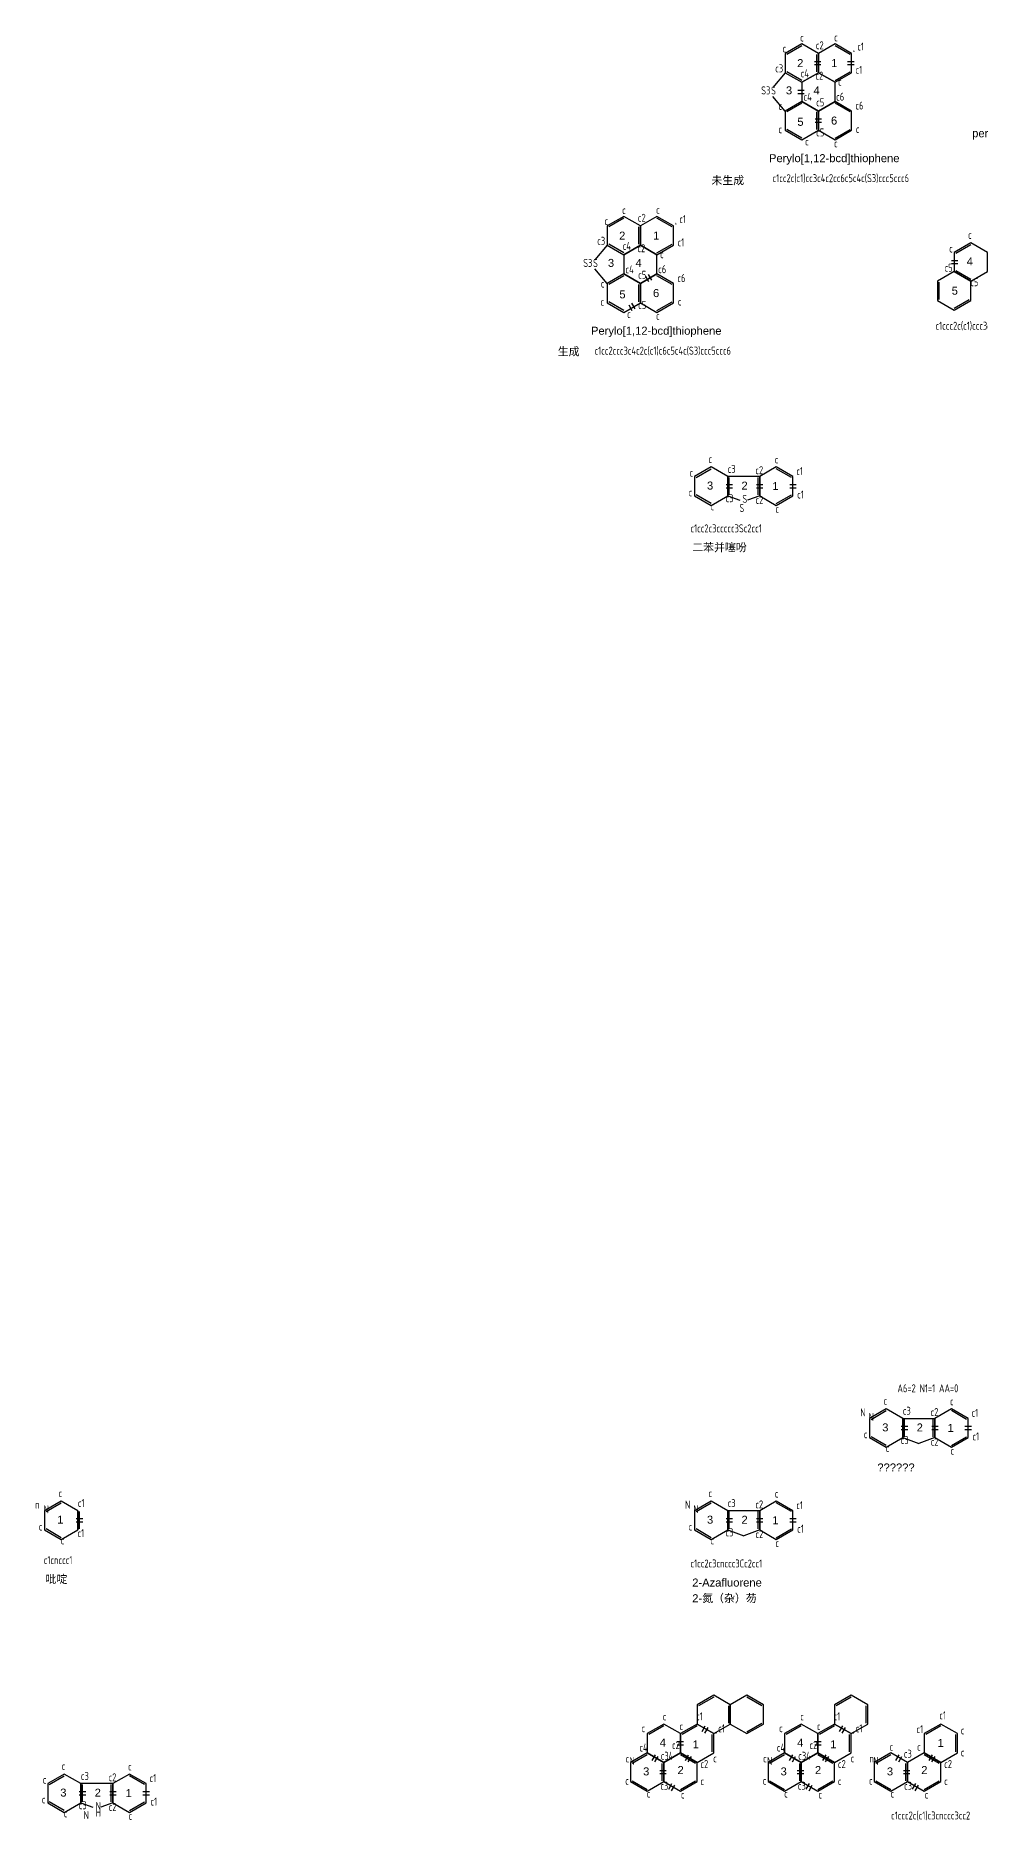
# Model space of a CAD drawing. Header units: millimetres. Extents: x 1948 to 8157, y -969 to 2597.
# Drawn here: x 2256 to 2551, y 240 to 797 of the extents above; entities that cross this region are included whole.
import ezdxf

# ---------------------------------------------------------------- set-up
doc = ezdxf.new("R2010")
doc.units = ezdxf.units.MM
doc.linetypes.add('ACAD_ISO07W100', pattern=[3, 0, -3])
doc.layers.add('text', color=7, linetype='ACAD_ISO07W100')
doc.layers.add('打断层', color=30, linetype='Continuous')
doc.styles.get("Standard").update_dxf_attribs({"font": 'arial.ttf'})
doc.styles.add('text', font='hzs.shx', dxfattribs={"width": 0.75, "bigfont": 'hztx.shx'})

msp = doc.modelspace()

# ---------------------------------------------------------------- linework, layer by layer
at = {"color": 1}
for p, q in [((2490.11, 785.78), (2486.25, 781.19)), ((2490.11, 773.78), (2486.25, 778.38)), ((2434.48, 731.88), (2430.63, 727.29)), ((2434.48, 719.88), (2430.63, 724.48)), ((2526.91, 365.31), (2536.91, 365.31)), ((2526.91, 359.31), (2531.91, 357.49)), ((2536.91, 359.31), (2531.91, 357.49))]:
    msp.add_line(p, q, dxfattribs=at)
for p, q in [((2446.44, 722.23), (2447.44, 720.49)), ((2447.31, 722.73), (2448.31, 720.99)), ((2442.11, 713.73), (2443.11, 711.99)), ((2441.24, 713.23), (2442.24, 711.49)), ((2482.17, 659.59), (2472.17, 659.59)), ((2472.17, 653.59), (2475.93, 652.22)), ((2482.17, 653.59), (2478.41, 652.22)), ((2482.17, 336.47), (2472.17, 336.47)), ((2472.17, 330.47), (2477.17, 328.65)), ((2482.17, 330.47), (2477.17, 328.65)), ((2280.07, 251.2), (2270.07, 251.2)), ((2270.07, 245.2), (2273.83, 243.84)), ((2280.07, 245.2), (2276.31, 243.84))]:
    msp.add_line(p, q)
for points in [[(2490.11, 791.78), (2490.11, 785.78), (2495.3, 782.78), (2500.5, 785.78), (2500.5, 791.78), (2495.3, 794.78)], [(2500.5, 791.78), (2500.5, 785.78), (2505.7, 782.78), (2510.89, 785.78), (2510.89, 791.78), (2505.7, 794.78)], [(2495.3, 782.78), (2495.3, 776.78), (2500.5, 773.78), (2505.7, 776.78), (2505.7, 782.78), (2500.5, 785.78)], [(2490.11, 773.78), (2490.11, 767.78), (2495.3, 764.78), (2500.5, 767.78), (2500.5, 773.78), (2495.3, 776.78)], [(2500.5, 773.78), (2500.5, 767.78), (2505.7, 764.78), (2510.89, 767.78), (2510.89, 773.78), (2505.7, 776.78)], [(2434.48, 737.88), (2434.48, 731.88), (2439.68, 728.88), (2444.88, 731.88), (2444.88, 737.88), (2439.68, 740.88)], [(2444.88, 737.88), (2444.88, 731.88), (2450.07, 728.88), (2455.27, 731.88), (2455.27, 737.88), (2450.07, 740.88)], [(2439.68, 728.88), (2439.68, 722.88), (2444.88, 719.88), (2450.07, 722.88), (2450.07, 728.88), (2444.88, 731.88)], [(2434.48, 719.88), (2434.48, 713.88), (2439.68, 710.88), (2444.88, 713.88), (2444.88, 719.88), (2439.68, 722.88)], [(2444.88, 719.88), (2444.88, 713.88), (2450.07, 710.88), (2455.27, 713.88), (2455.27, 719.88), (2450.07, 722.88)], [(2516.52, 365.31), (2516.52, 359.31), (2521.72, 356.31), (2526.91, 359.31), (2526.91, 365.31), (2521.72, 368.31)], [(2536.91, 365.31), (2536.91, 359.31), (2542.11, 356.31), (2547.3, 359.31), (2547.3, 365.31), (2542.11, 368.31)]]:
    msp.add_lwpolyline(points, close=True, dxfattribs=at)
for points in [[(2495.3, 794.21), (2490.61, 791.5)], [(2510.39, 791.5), (2505.7, 794.21)], [(2500, 786.07), (2500, 791.5)], [(2495.3, 783.36), (2490.61, 786.07)], [(2505.7, 783.36), (2510.39, 786.07)], [(2495.3, 776.21), (2490.61, 773.5)], [(2510.39, 773.5), (2505.7, 776.21)], [(2500, 768.07), (2500, 773.5)], [(2495.3, 765.36), (2490.61, 768.07)], [(2505.7, 765.36), (2510.39, 768.07)], [(2439.68, 740.3), (2434.98, 737.59)], [(2444.38, 732.17), (2444.38, 737.59)], [(2454.77, 737.59), (2450.07, 740.3)], [(2439.68, 729.46), (2434.98, 732.17)], [(2450.07, 729.46), (2454.77, 732.17)], [(2439.68, 722.3), (2434.98, 719.59)], [(2444.38, 714.17), (2444.38, 719.59)], [(2454.77, 719.59), (2450.07, 722.3)], [(2439.68, 711.46), (2434.98, 714.17)], [(2450.07, 711.46), (2454.77, 714.17)], [(2517.02, 365.02), (2521.72, 367.74)], [(2526.91, 365.31), (2526.91, 359.31)], [(2527.41, 359.6), (2527.41, 365.02)], [(2536.41, 359.6), (2536.41, 365.02)], [(2536.91, 359.31), (2536.91, 365.31)], [(2546.8, 365.02), (2542.11, 367.74)], [(2521.72, 356.89), (2517.02, 359.6)], [(2542.11, 356.89), (2546.8, 359.6)]]:
    msp.add_lwpolyline(points, dxfattribs=at)
for points in [[(2542.92, 729.61), (2542.92, 723.61), (2548.11, 720.61), (2553.31, 723.61), (2553.31, 729.61), (2548.11, 732.61)], [(2537.72, 720.61), (2537.72, 714.61), (2542.92, 711.61), (2548.11, 714.61), (2548.11, 720.61), (2542.92, 723.61)], [(2461.77, 659.59), (2461.77, 653.59), (2466.97, 650.59), (2472.17, 653.59), (2472.17, 659.59), (2466.97, 662.59)], [(2482.17, 659.59), (2482.17, 653.59), (2487.36, 650.59), (2492.56, 653.59), (2492.56, 659.59), (2487.36, 662.59)], [(2258.73, 336.47), (2258.73, 330.47), (2263.93, 327.47), (2269.12, 330.47), (2269.12, 336.47), (2263.93, 339.47)], [(2461.77, 336.47), (2461.77, 330.47), (2466.97, 327.47), (2472.17, 330.47), (2472.17, 336.47), (2466.97, 339.47)], [(2482.17, 336.47), (2482.17, 330.47), (2487.36, 327.47), (2492.56, 330.47), (2492.56, 336.47), (2487.36, 339.47)], [(2462.59, 275.82), (2462.59, 269.82), (2467.79, 266.82), (2472.99, 269.82), (2472.99, 275.82), (2467.79, 278.82)], [(2472.99, 275.82), (2472.99, 269.82), (2478.18, 266.82), (2483.38, 269.82), (2483.38, 275.82), (2478.18, 278.82)], [(2505.55, 275.82), (2505.55, 269.82), (2510.75, 266.82), (2515.94, 269.82), (2515.94, 275.82), (2510.75, 278.82)], [(2447.01, 266.82), (2447.01, 260.82), (2452.2, 257.82), (2457.4, 260.82), (2457.4, 266.82), (2452.2, 269.82)], [(2457.4, 266.82), (2457.4, 260.82), (2462.59, 257.82), (2467.79, 260.82), (2467.79, 266.82), (2462.59, 269.82)], [(2489.96, 266.82), (2489.96, 260.82), (2495.16, 257.82), (2500.35, 260.82), (2500.35, 266.82), (2495.16, 269.82)], [(2500.35, 266.82), (2500.35, 260.82), (2505.55, 257.82), (2510.75, 260.82), (2510.75, 266.82), (2505.55, 269.82)], [(2533.57, 266.82), (2533.57, 260.82), (2538.77, 257.82), (2543.96, 260.82), (2543.96, 266.82), (2538.77, 269.82)], [(2441.81, 257.82), (2441.81, 251.82), (2447.01, 248.82), (2452.2, 251.82), (2452.2, 257.82), (2447.01, 260.82)], [(2452.2, 257.82), (2452.2, 251.82), (2457.4, 248.82), (2462.59, 251.82), (2462.59, 257.82), (2457.4, 260.82)], [(2484.77, 257.82), (2484.77, 251.82), (2489.96, 248.82), (2495.16, 251.82), (2495.16, 257.82), (2489.96, 260.82)], [(2495.16, 257.82), (2495.16, 251.82), (2500.35, 248.82), (2505.55, 251.82), (2505.55, 257.82), (2500.35, 260.82)], [(2517.98, 257.82), (2517.98, 251.82), (2523.18, 248.82), (2528.37, 251.82), (2528.37, 257.82), (2523.18, 260.82)], [(2528.37, 257.82), (2528.37, 251.82), (2533.57, 248.82), (2538.77, 251.82), (2538.77, 257.82), (2533.57, 260.82)], [(2259.68, 251.2), (2259.68, 245.2), (2264.87, 242.2), (2270.07, 245.2), (2270.07, 251.2), (2264.87, 254.2)], [(2280.07, 251.2), (2280.07, 245.2), (2285.27, 242.2), (2290.46, 245.2), (2290.46, 251.2), (2285.27, 254.2)]]:
    msp.add_lwpolyline(points, close=True)
for points in [[(2548.11, 732.03), (2543.42, 729.32)], [(2538.22, 714.9), (2538.22, 720.32)], [(2548.11, 721.18), (2543.42, 723.9)], [(2542.92, 712.18), (2547.61, 714.9)], [(2462.27, 659.3), (2466.97, 662.01)], [(2472.17, 659.59), (2472.17, 653.59)], [(2472.67, 653.87), (2472.67, 659.3)], [(2481.67, 653.87), (2481.67, 659.3)], [(2482.17, 653.59), (2482.17, 659.59)], [(2492.06, 659.3), (2487.36, 662.01)], [(2466.97, 651.16), (2462.27, 653.87)], [(2487.36, 651.16), (2492.06, 653.87)], [(2259.23, 336.18), (2263.93, 338.89)], [(2269.12, 336.47), (2269.12, 330.47)], [(2269.62, 330.76), (2269.62, 336.18)], [(2462.27, 336.18), (2466.97, 338.89)], [(2472.17, 336.47), (2472.17, 330.47)], [(2472.67, 330.76), (2472.67, 336.18)], [(2481.67, 330.76), (2481.67, 336.18)], [(2482.17, 330.47), (2482.17, 336.47)], [(2492.06, 336.18), (2487.36, 338.89)], [(2263.93, 328.05), (2259.23, 330.76)], [(2466.97, 328.05), (2462.27, 330.76)], [(2487.36, 328.05), (2492.06, 330.76)], [(2467.79, 278.24), (2463.09, 275.53)], [(2472.49, 270.11), (2472.49, 275.53)], [(2482.88, 275.53), (2478.18, 278.24)], [(2510.75, 278.24), (2506.05, 275.53)], [(2515.44, 270.11), (2515.44, 275.53)], [(2452.2, 269.24), (2447.51, 266.53)], [(2462.59, 269.24), (2457.9, 266.53)], [(2478.18, 267.4), (2482.88, 270.11)], [(2495.16, 269.24), (2490.46, 266.53)], [(2505.55, 269.24), (2500.85, 266.53)], [(2538.77, 269.24), (2534.07, 266.53)], [(2467.29, 261.11), (2467.29, 266.53)], [(2510.25, 261.11), (2510.25, 266.53)], [(2543.46, 261.11), (2543.46, 266.53)], [(2447.01, 260.24), (2442.31, 257.53)], [(2451.7, 252.11), (2451.7, 257.53)], [(2462.09, 257.53), (2457.4, 260.24)], [(2489.96, 260.24), (2485.27, 257.53)], [(2494.66, 252.11), (2494.66, 257.53)], [(2505.05, 257.53), (2500.35, 260.24)], [(2523.18, 260.24), (2518.48, 257.53)], [(2527.87, 252.11), (2527.87, 257.53)], [(2538.27, 257.53), (2533.57, 260.24)], [(2260.18, 250.92), (2264.87, 253.63)], [(2270.07, 251.2), (2270.07, 245.2)], [(2280.07, 245.2), (2280.07, 251.2)], [(2289.96, 250.92), (2285.27, 253.63)], [(2442.31, 252.11), (2447.01, 249.4)], [(2457.4, 249.4), (2462.09, 252.11)], [(2485.27, 252.11), (2489.96, 249.4)], [(2500.35, 249.4), (2505.05, 252.11)], [(2518.48, 252.11), (2523.18, 249.4)], [(2533.57, 249.4), (2538.27, 252.11)], [(2264.87, 242.78), (2260.18, 245.49)], [(2270.57, 245.49), (2270.57, 250.92)], [(2279.57, 245.49), (2279.57, 250.92)], [(2285.27, 242.78), (2289.96, 245.49)]]:
    msp.add_lwpolyline(points)
at = {"layer": '打断层'}
for p, q in [((2499.25, 789.31), (2501.25, 789.31)), ((2499.25, 788.31), (2501.25, 788.31)), ((2509.64, 789.31), (2511.64, 789.31)), ((2509.64, 788.31), (2511.64, 788.31)), ((2494.05, 780.31), (2496.05, 780.31)), ((2494.05, 779.31), (2496.05, 779.31)), ((2499.5, 771.31), (2501.5, 771.31)), ((2499.5, 770.31), (2501.5, 770.31)), ((2542.06, 727.13), (2544.06, 727.13)), ((2542.06, 726.13), (2544.06, 726.13)), ((2471.67, 657.11), (2473.67, 657.11)), ((2471.67, 656.11), (2473.67, 656.11)), ((2481.17, 657.11), (2483.17, 657.11)), ((2481.17, 656.11), (2483.17, 656.11)), ((2491.56, 657.11), (2493.56, 657.11)), ((2491.56, 656.11), (2493.56, 656.11)), ((2526.41, 362.84), (2528.41, 362.84)), ((2535.91, 362.84), (2537.91, 362.84)), ((2546.3, 362.84), (2548.3, 362.84)), ((2526.41, 361.84), (2528.41, 361.84)), ((2535.91, 361.84), (2537.91, 361.84)), ((2546.3, 361.84), (2548.3, 361.84)), ((2268.62, 333.99), (2270.62, 333.99)), ((2268.62, 332.99), (2270.62, 332.99)), ((2471.67, 333.99), (2473.67, 333.99)), ((2471.67, 332.99), (2473.67, 332.99)), ((2481.17, 333.99), (2483.17, 333.99)), ((2481.17, 332.99), (2483.17, 332.99)), ((2491.56, 333.99), (2493.56, 333.99)), ((2491.56, 332.99), (2493.56, 332.99)), ((2464.16, 267.48), (2465.16, 269.21)), ((2465.02, 266.98), (2466.02, 268.71)), ((2507.11, 267.48), (2508.11, 269.21)), ((2507.98, 266.98), (2508.98, 268.71)), ((2456.4, 264.35), (2458.4, 264.35)), ((2456.4, 263.35), (2458.4, 263.35)), ((2499.35, 264.35), (2501.35, 264.35)), ((2499.35, 263.35), (2501.35, 263.35)), ((2448.57, 258.48), (2449.57, 260.21)), ((2449.43, 257.98), (2450.43, 259.71)), ((2458.96, 258.48), (2459.96, 260.21)), ((2459.83, 257.98), (2460.83, 259.71)), ((2491.53, 258.48), (2492.53, 260.21)), ((2492.39, 257.98), (2493.39, 259.71)), ((2501.92, 258.48), (2502.92, 260.21)), ((2502.78, 257.98), (2503.78, 259.71)), ((2524.74, 258.48), (2525.74, 260.21)), ((2525.61, 257.98), (2526.61, 259.71)), ((2535.13, 258.48), (2536.13, 260.21)), ((2536, 257.98), (2537, 259.71)), ((2450.95, 255.35), (2452.95, 255.35)), ((2450.95, 254.35), (2452.95, 254.35)), ((2453.76, 249.48), (2454.76, 251.21)), ((2493.91, 255.35), (2495.91, 255.35)), ((2493.91, 254.35), (2495.91, 254.35)), ((2496.72, 249.48), (2497.72, 251.21)), ((2527.12, 255.35), (2529.12, 255.35)), ((2527.12, 254.35), (2529.12, 254.35)), ((2529.94, 249.48), (2530.94, 251.21)), ((2269.57, 248.73), (2271.57, 248.73)), ((2269.57, 247.73), (2271.57, 247.73)), ((2279.07, 248.73), (2281.07, 248.73)), ((2279.07, 247.73), (2281.07, 247.73)), ((2289.46, 248.73), (2291.46, 248.73)), ((2289.46, 247.73), (2291.46, 247.73)), ((2454.63, 248.98), (2455.63, 250.71)), ((2497.59, 248.98), (2498.59, 250.71)), ((2530.8, 248.98), (2531.8, 250.71))]:
    msp.add_line(p, q, dxfattribs=at)

# ---------------------------------------------------------------- texts
at = {"color": 1, "style": 'text', "width": 0.75}
for s, p in [('c', (2489.31, 792.1)), ('c', (2494.82, 795.51)), ('c2', (2499.72, 793.09)), ('c', (2505.42, 795.58)), ('c1', (2512.67, 792.7)), ('c3', (2487.03, 785.89)), ('c4', (2494.98, 784.31)), ('c1', (2512.14, 785.42)), ('c2', (2499.59, 783.6)), ('c', (2506.65, 781.72)), ('c', (2488.04, 774.14)), ('c4', (2495.86, 776.98)), ('c5', (2499.83, 775.27)), ('c6', (2506.07, 777.02)), ('c6', (2512.06, 774.26)), ('c', (2488.04, 766.85)), ('c', (2496.36, 763.04)), ('c5', (2499.83, 765.85)), ('c', (2505.39, 762.46)), ('c', (2512.22, 766.92)), ('c', (2439.2, 741.6)), ('c2', (2444.1, 739.19)), ('c', (2449.8, 741.68)), ('c', (2433.68, 738.19)), ('c1', (2457.05, 738.8)), ('c3', (2431.41, 731.99)), ('c4', (2439.36, 730.41)), ('c2', (2443.96, 729.69)), ('c1', (2456.51, 731.52)), ('c4', (2440.24, 723.08)), ('c6', (2450.45, 723.12)), ('c', (2451.03, 727.81)), ('c', (2432.54, 718.63)), ('c5', (2444.21, 721.37)), ('c6', (2456.44, 720.36)), ('c', (2432.42, 712.94)), ('c5', (2444.21, 711.94)), ('c', (2456.6, 713.02)), ('c', (2440.74, 709.13)), ('c', (2449.77, 708.56))]:
    msp.add_text(s, height=2.5, dxfattribs=at).set_placement(p)
at = {"color": 1}
for s, height, p in [('*', 1.2, (2511.26, 791.6)), ('2', 2.5, (2493.87, 787.52)), ('1', 2.5, (2504.48, 787.52)), ('3', 2.5, (2490.36, 779)), ('4', 2.5, (2499, 779)), ('5', 2.5, (2493.94, 769.18)), ('6', 2.5, (2504.45, 769.57)), ('未生成', 2.5, (2467.08, 750.89)), ('2', 2.5, (2438.24, 733.62)), ('1', 2.5, (2448.86, 733.62)), ('*', 1.2, (2455.63, 737.69)), ('3', 2.5, (2434.74, 725.09)), ('4', 2.5, (2443.38, 725.09)), ('5', 2.5, (2438.32, 715.28)), ('6', 2.5, (2448.83, 715.67)), ('生成', 2.5, (2419.06, 697.43)), ('二苯并噻吩', 2.5, (2461.09, 636.21)), ('??????', 2.5, (2518.93, 348.73)), ('吡啶', 2.5, (2259, 313.85)), ('2-Azafluorene', 2.5, (2461.09, 312.78)), ('2-氮（杂）芴', 2.5, (2461.09, 307.87))]:
    msp.add_text(s, height=height, dxfattribs=at).set_placement(p)
at = {"color": 1, "style": 'text', "width": 0.75}
for s, p in [('S3', (2482.64, 779)), ('S', (2485.72, 778.97)), ('S3', (2427.02, 725.09)), ('S', (2430.1, 725.06))]:
    msp.add_text(s, height=2.5, rotation=360, dxfattribs=at).set_placement(p)
at = {"layer": 'text', "color": 1}
for s, p in [('peryloThiophene', (2548.56, 765.61)), ('3', (2520.45, 361.26)), ('2', (2531.22, 361.24)), ('1', (2540.87, 361.1))]:
    msp.add_text(s, height=2.5, dxfattribs=at).set_placement(p)
at = {"layer": 'text'}
for s, height, p in [('Perylo[1,12-bcd]thiophene', 2.5, (2485.08, 757.82)), ('4', 2.5, (2546.84, 725.55)), ('5', 2.5, (2542.16, 716.42)), ('Perylo[1,12-bcd]thiophene', 2.5, (2429.46, 703.91)), ('3', 2.5, (2465.7, 655.53)), ('2', 2.5, (2476.47, 655.51)), ('1', 2.5, (2486.12, 655.38)), ('1', 2.5, (2262.66, 332.42)), ('3', 2.5, (2465.7, 332.42)), ('2', 2.5, (2476.47, 332.4)), ('1', 2.5, (2486.12, 332.26)), ('4', 2.5, (2450.93, 262.77)), ('1', 2.5, (2461.23, 262.22)), ('*', 1.2, (2468.17, 266.12)), ('4', 2.5, (2493.89, 262.77)), ('1', 2.5, (2504.19, 262.22)), ('*', 1.2, (2511.12, 266.12)), ('1', 2.5, (2537.75, 262.67)), ('2', 2.5, (2456.48, 254.19)), ('2', 2.5, (2499.44, 254.19)), ('2', 2.5, (2532.65, 254.19)), ('3', 2.5, (2445.74, 253.77)), ('3', 2.5, (2488.69, 253.77)), ('3', 2.5, (2521.91, 253.77)), ('3', 2.5, (2263.61, 247.15)), ('2', 2.5, (2274.37, 247.13)), ('1', 2.5, (2284.02, 246.99))]:
    msp.add_text(s, height=height, dxfattribs=at).set_placement(p)
at = {"layer": 'text', "style": 'text', "width": 0.75}
for s, p in [('c1cc2c(c1)cc3c4c2cc6c5c4c(S3)ccc5ccc6', (2486.2, 751.57)), ('c', (2541.39, 729.58)), ('c', (2547.29, 733.84)), ('c5', (2539.95, 723.59)), ('c5', (2547.98, 719.06)), ('c1ccc2c(c1)ccc3c2c4ccc5ccccc5c4S3', (2537.1, 705.46)), ('c1cc2ccc3c4c2c(c1)c6c5c4c(S3)ccc5ccc6', (2430.57, 697.67)), ('c', (2466.15, 663.82)), ('c', (2486.89, 663.68)), ('c', (2460.25, 659.56)), ('c3', (2472.16, 660.72)), ('c2', (2480.81, 660.32)), ('c1', (2493.61, 660.06)), ('c', (2459.96, 653.39)), ('c3', (2471.5, 651.57)), ('c2', (2480.86, 651.04)), ('c1', (2493.89, 652.72)), ('c', (2466.83, 649.04)), ('S', (2475.83, 648.52)), ('c', (2487.06, 648.26)), ('c1cc2c3ccccc3Sc2cc1', (2460.53, 642.16)), ('A6=2 N1=1 AA=0', (2525.21, 373.47)), ('c', (2263.11, 340.7)), ('c', (2466.15, 340.7)), ('c', (2486.89, 340.57)), ('c1', (2269.11, 337.61)), ('c3', (2472.16, 337.61)), ('c2', (2480.81, 337.2)), ('c1', (2493.61, 336.95)), ('c', (2256.91, 330.27)), ('c1', (2269, 328.23)), ('c', (2459.96, 330.27)), ('c3', (2471.5, 328.45)), ('c2', (2480.86, 327.92)), ('c1', (2493.89, 329.6)), ('c', (2263.79, 325.92)), ('c', (2466.83, 325.92)), ('c', (2487.06, 325.14)), ('c1cnccc1', (2258.44, 319.79)), ('c1cc2c3cnccc3Cc2cc1', (2460.53, 318.73)), ('c1', (2462.28, 270.99)), ('c1', (2505.24, 270.99)), ('c1', (2538.3, 271.3)), ('c', (2445.27, 267.27)), ('c', (2451.89, 270.93)), ('c', (2457.12, 267.91)), ('c1', (2469.21, 267.22)), ('c', (2488.23, 267.27)), ('c', (2494.85, 270.93)), ('c', (2500.07, 267.91)), ('c1', (2512.17, 267.22)), ('c1', (2531.14, 266.97)), ('c', (2545.02, 266.6)), ('c4', (2444.57, 261.22)), ('c2', (2454.76, 262.01)), ('c4', (2487.53, 261.22)), ('c2', (2497.72, 262.01)), ('c', (2522.77, 261.45)), ('c', (2531.34, 261.45)), ('c', (2264.05, 255.44)), ('c', (2284.79, 255.3)), ('c', (2440.29, 257.8)), ('c34', (2451.26, 258.66)), ('c2', (2463.65, 256.08)), ('c', (2467.64, 257.86)), ('c', (2483.24, 257.8)), ('c34', (2494.22, 258.66)), ('c2', (2506.61, 256.08)), ('c', (2510.6, 257.86)), ('n', (2516.46, 257.8)), ('c3', (2527.22, 259.29)), ('c2', (2539.82, 256.08)), ('c', (2545.02, 259.72)), ('c', (2258.15, 251.18)), ('c3', (2270.06, 252.34)), ('c2', (2278.72, 251.93)), ('c1', (2291.51, 251.68)), ('c', (2440.16, 250.86)), ('c3', (2451.13, 249.29)), ('c', (2463.65, 250.72)), ('c', (2483.11, 250.86)), ('c3', (2494.09, 249.29)), ('c', (2506.61, 250.72)), ('c', (2516.33, 250.86)), ('c3', (2527.31, 249.29)), ('c', (2539.82, 250.72)), ('c', (2257.86, 245.01)), ('c3', (2269.41, 243.19)), ('c1', (2291.79, 244.34)), ('c', (2446.87, 246.84)), ('c', (2457.56, 246.53)), ('c', (2489.83, 246.84)), ('c', (2500.51, 246.53)), ('c', (2523.05, 246.84)), ('c', (2533.73, 246.53)), ('c', (2264.74, 240.66)), ('N', (2270.91, 240.14)), ('c2', (2278.76, 242.66)), ('c', (2284.96, 239.88)), ('c1ccc2c(c1)c3cnccc3cc2', (2523.21, 239.99))]:
    msp.add_text(s, height=2.5, dxfattribs=at).set_placement(p)
for s, p in [('S', (2476.75, 651.38)), ('n', (2255.79, 337.12)), ('N', (2258.4, 335.69)), ('N', (2458.83, 337.12)), ('N', (2461.45, 335.69)), ('N', (2441.49, 257.04)), ('N', (2484.44, 257.04)), ('N', (2517.66, 257.04)), ('N', (2274.65, 243)), ('H', (2274.65, 240.92))]:
    msp.add_text(s, height=2.5, rotation=360, dxfattribs=at).set_placement(p)
at = {"layer": 'text', "color": 1, "style": 'text', "width": 0.75}
for p in [(2513.58, 365.96), (2516.2, 364.53)]:
    msp.add_text('N', height=2.5, rotation=360, dxfattribs=at).set_placement(p)
for s, p in [('c', (2520.9, 369.55)), ('c3', (2526.9, 366.45)), ('c2', (2535.56, 366.04)), ('c', (2541.63, 369.41)), ('c1', (2548.36, 365.79)), ('c', (2514.71, 359.12)), ('c3', (2526.25, 357.3)), ('c2', (2535.6, 356.76)), ('c1', (2548.63, 358.45)), ('c', (2521.58, 354.77)), ('c', (2541.8, 353.99))]:
    msp.add_text(s, height=2.5, dxfattribs=at).set_placement(p)

doc.saveas('drawing.dxf')
